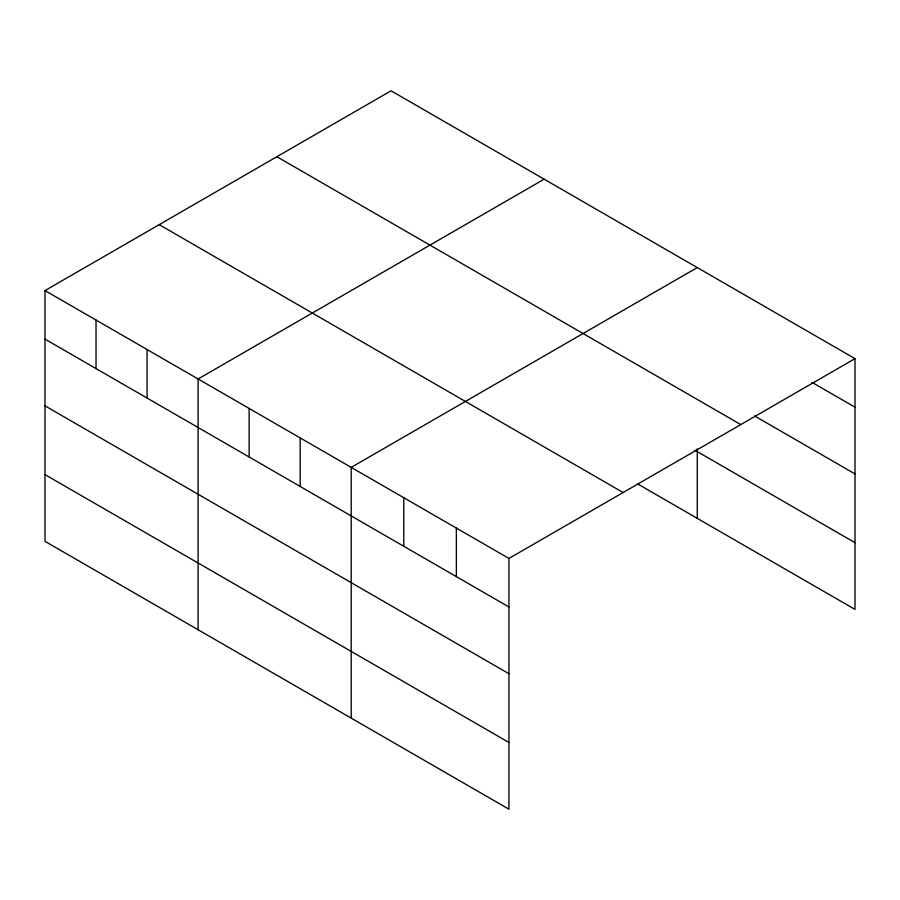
<?xml version="1.0" encoding="UTF-8"?>
<svg xmlns="http://www.w3.org/2000/svg" width="900" height="900" viewBox="0 0 900 900"><rect width="100%" height="100%" fill="white"/><g stroke="black" fill="none" stroke-linecap="round" stroke-linejoin="round"><path stroke-width="1.35" d="M637.717 483.964L855 609.413L855 358.65L391.061 90.799L45 290.588L45 541.35L508.939 809.201L508.939 558.439L45 290.588M544.163 179.19L198.101 378.979L198.101 629.741M697.264 267.581L351.202 467.37L351.202 718.133M508.939 558.439L855 358.65M811.98 382.354L855 407.194M754.616 415.969L855 473.929M276.863 156.724L740.801 424.586M694.834 450.202L855 542.678M159.199 224.651L623.137 492.514M45 339.131L508.939 606.982M45 405.866L508.939 673.717M45 474.615L508.939 742.477M697.264 448.796L697.264 518.344M456.368 528.086L456.368 576.63M403.785 497.734L403.785 546.266M300.173 437.906L300.173 486.45M249.131 408.442L249.131 456.986M147.071 349.515L147.071 398.059M96.03 320.051L96.03 368.595"/></g></svg>
